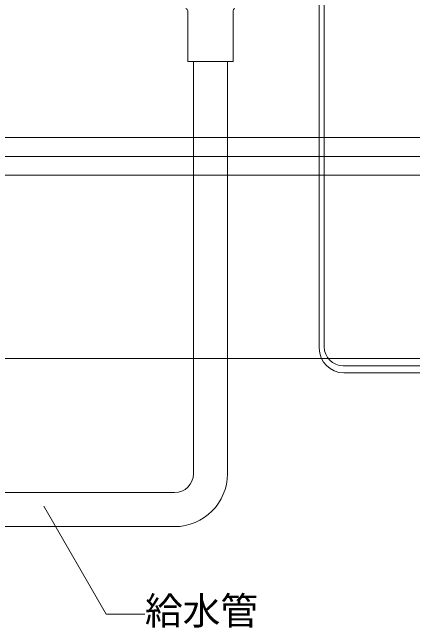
# Model space of a CAD drawing. Units: millimetres, scale not verified. Extents: x -1916 to 1917, y -1364 to 1364.
# Drawn here: x 1132.1 to 1344.4, y -749.9 to -424.1 of the extents above; entities that cross this region are included whole.
import ezdxf
from ezdxf.enums import TextEntityAlignment as Align

# ---------------------------------------------------------------- set-up
doc = ezdxf.new("R2010")
doc.units = ezdxf.units.MM
doc.header["$LTSCALE"] = 10
for name, color, linetype, lineweight in [('0-0_0', 7, 'Continuous', 9), ('0-1_A-2', 4, 'Continuous', 5), ('0-6_A-7', 7, 'Continuous', 9), ('1-5_F-1', 4, 'Continuous', 5)]:
    doc.layers.add(name, color=color, linetype=linetype, lineweight=lineweight)
doc.styles.add('ＭＳ ゴシック', font='')
doc.styles.get('ＭＳ ゴシック').set_extended_font_data('MS Gothic')

msp = doc.modelspace()

# ---------------------------------------------------------------- linework, layer by layer
at = {"layer": '0-0_0'}
for p, q in [((1443.83, -490.37), (-766.5, -490.37)), ((1443.83, -500.37), (-181.18, -500.37)), ((1443.83, -510.37), (718.82, -510.37))]:
    msp.add_line(p, q, dxfattribs=at)
at = {"layer": '0-1_A-2', "color": 7, "lineweight": 9}
for p, q in [((1294.85, -601.99), (1294.85, -383.02)), ((1297.48, -601.24), (1297.48, -383.02)), ((1448.63, -607.48), (432.35, -607.48)), ((1307.48, -611.24), (1448.63, -611.24)), ((1307.85, -614.99), (1448.63, -614.99))]:
    msp.add_line(p, q, dxfattribs=at)
for centre, radius in [((1307.85, -601.99), 13), ((1307.48, -601.24), 10), ((1307.48, -601.24), 10)]:
    msp.add_arc(centre, radius, 180, 270, dxfattribs=at)
at = {"layer": '0-6_A-7'}
for p, q in [((1148.87, -685.5), (1181.89, -742.69)), ((1181.89, -742.69), (1202.41, -742.69))]:
    msp.add_line(p, q, dxfattribs=at)
at = {"layer": '1-5_F-1'}
for p, q in [((1225.16, -450.08), (1225.16, -424.08)), ((1249.16, -450.08), (1249.16, -424.08)), ((1249.16, -450.08), (1225.16, -450.08))]:
    msp.add_line(p, q, dxfattribs=at)
at = {"layer": '1-5_F-1', "color": 7, "lineweight": 9}
for p, q in [((1228.16, -668.41), (1228.16, -450.08)), ((1246.16, -668.41), (1246.16, -450.08)), ((1218.16, -678.41), (1104.45, -678.41)), ((1218.16, -696.41), (1104.45, -696.41))]:
    msp.add_line(p, q, dxfattribs=at)
for radius in [10, 28]:
    msp.add_arc((1218.16, -668.41), radius, 270, 0, dxfattribs=at)
at = {"layer": '1-5_F-1'}
for centre, start_param, end_param in [((1224.16, -424.08), 1.570796, 3.141593), ((1250.16, -424.08), 3.141593, 4.712389)]:
    msp.add_ellipse(centre, major_axis=(0, -2), ratio=0.5, start_param=start_param, end_param=end_param, dxfattribs=at)

# ---------------------------------------------------------------- texts
at = {"layer": '0-6_A-7', "style": 'ＭＳ ゴシック'}
msp.add_text('給水管', height=14.66, dxfattribs=at).set_placement((1202.41, -752.69), align=Align.BOTTOM_LEFT)

doc.saveas('drawing.dxf')
